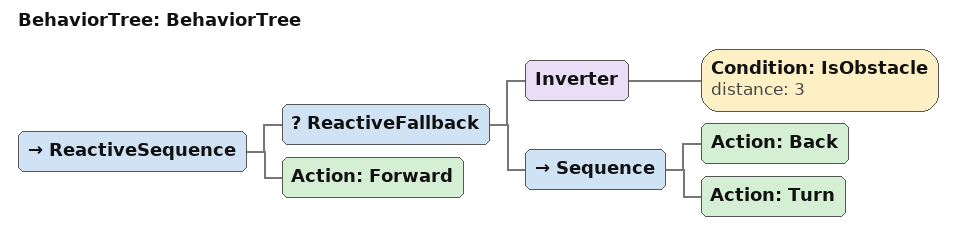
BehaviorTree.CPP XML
<?xml version="1.0"?>
<root main_tree_to_execute="BehaviorTree">
    <BehaviorTree ID="BehaviorTree">
        <ReactiveSequence>
            <ReactiveFallback>
                <Inverter>
                    <Condition ID="IsObstacle" distance="3"/>
                </Inverter>
                <Sequence>
                    <Action ID="Back"/>
                    <Action ID="Turn"/>
                </Sequence>
            </ReactiveFallback>
            <Action ID="Forward"/>
        </ReactiveSequence>
    </BehaviorTree>
</root>
